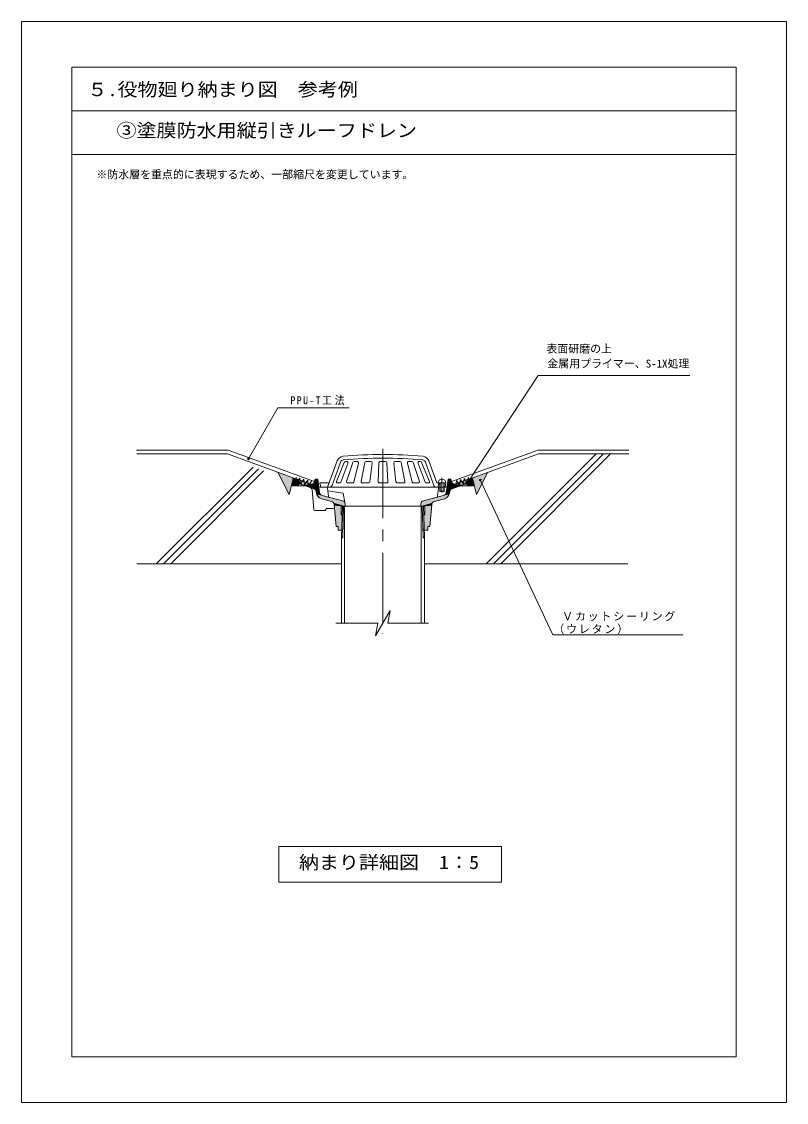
# Model space of a CAD drawing. Units: millimetres, scale not verified. Extents: x -505 to 545, y -737 to 748.
import ezdxf
from ezdxf.enums import TextEntityAlignment as Align

# ---------------------------------------------------------------- set-up
doc = ezdxf.new("R2010")
doc.units = ezdxf.units.MM
doc.header["$LTSCALE"] = 5
doc.header["$PDMODE"] = 32
doc.header["$PDSIZE"] = 2.5
for name, pattern in [('CHAIN1', [8, 5, -1, 1, -1]), ('USER13', [20.32254, 0.00254, -5.08, 10.16, -5.08]), ('USER6', [28.575, 19.05, -3.175, 3.175, -3.175])]:
    doc.linetypes.add(name, pattern=pattern)
for name, color, linetype, lineweight in [('0-1_WAKU', 6, 'Continuous', 18), ('0-2_KUTAI', 2, 'Continuous', 18), ('0-4_0-0', 4, 'Continuous', 18), ('0-6_0-2', 4, 'Continuous', 18), ('0-7_0-3', 4, 'Continuous', 18), ('0-8_0-4', 4, 'Continuous', 18), ('0-A_0-A', 6, 'Continuous', 18)]:
    doc.layers.add(name, color=color, linetype=linetype, lineweight=lineweight)
doc.styles.add('ＭＳ ゴシック', font='')
doc.styles.get('ＭＳ ゴシック').set_extended_font_data('MS Gothic')

msp = doc.modelspace()

# ---------------------------------------------------------------- linework, layer by layer
at = {"layer": '0-1_WAKU'}
for p, q in [((-436.285, 685.928), (-436.285, -674.072)), ((476.215, 685.928), (-436.285, 685.928)), ((476.215, 685.928), (476.215, -674.072)), ((476.215, -674.072), (-436.285, -674.072))]:
    msp.add_line(p, q, dxfattribs=at)
at = {"layer": '0-2_KUTAI', "color": 4}
for p, q in [((109.846, 118.852), (204.049, 262.187)), ((204.172, 262.374), (412.585, 262.374)), ((217.74, 262.374), (218.523, 262.374)), ((218.444, 262.374), (218.523, 262.374)), ((-193.714, 147.718), (-153.147, 217.982)), ((-153.147, 217.982), (-55.468, 217.982)), ((207.782, 154.508), (328.844, 154.508)), ((-132.012, 121.648), (-133.524, 114.595)), ((-128.196, 122.481), (-127.351, 115.008)), ((-127.351, 115.008), (-122.883, 121.058)), ((-122.883, 121.058), (-122.039, 113.584)), ((-122.039, 113.584), (-117.571, 119.634)), ((-117.571, 119.634), (-116.726, 112.161)), ((97.252, 119.24), (96.407, 111.767)), ((101.72, 113.191), (97.252, 119.24)), ((102.565, 120.664), (101.72, 113.191)), ((107.033, 114.614), (102.565, 120.664)), ((107.877, 122.087), (107.033, 114.614)), ((112.345, 116.038), (107.877, 122.087)), ((114.002, 121.689), (115.502, 114.689)), ((-116.726, 112.161), (-112.258, 118.211)), ((-112.258, 118.211), (-111.409, 110.697)), ((-111.409, 110.697), (-106.915, 116.782)), ((91.939, 117.817), (91.095, 110.344)), ((96.407, 111.767), (91.939, 117.817)), ((224.52, -94.105), (124.688, 118.601)), ((224.52, -94.105), (402.724, -94.105))]:
    msp.add_line(p, q, dxfattribs=at)
at = {"layer": '0-2_KUTAI'}
for p, q in [((-268.167, 159.509), (-347.091, 159.509)), ((-225.58, 154.508), (-346.642, 154.508)), ((-124.845, 119.039), (-222.292, 154.508)), ((-221.41, 159.507), (-102.907, 116.374)), ((107.047, 119.039), (204.494, 154.508)), ((90.539, 113.03), (108.601, 119.605))]:
    msp.add_line(p, q, dxfattribs=at)
at = {"layer": '0-2_KUTAI', "color": 4, "linetype": 'USER6'}
msp.add_line((-8.899, 161.489), (-8.899, -92.908), dxfattribs=at)
at = {"layer": '0-2_KUTAI', "color": 7}
for p, q in [((92.1, 113.599), (108.601, 119.605)), ((108.601, 119.605), (114.601, 119.605)), ((119.509, 98.861), (135.272, 129.313)), ((85.352, 115.597), (87.396, 113.204)), ((85.352, 115.597), (87.396, 113.204)), ((87.396, 113.204), (90.539, 113.03)), ((87.396, 113.204), (90.539, 113.03)), ((90.539, 113.03), (92.1, 113.599)), ((115.05, 116.795), (119.509, 98.861)), ((-66.049, 3.605), (-346.642, 3.605)), ((48.251, 3.605), (327.415, 3.605))]:
    msp.add_line(p, q, dxfattribs=at)
at = {"layer": '0-2_KUTAI', "color": 3, "linetype": 'USER13'}
msp.add_line((108.601, 119.605), (114.601, 119.605), dxfattribs=at)
at = {"layer": '0-2_KUTAI', "color": 4}
for points in [[(212.936, 262.374), (217.383, 262.374), (218.444, 262.374)], [(114.601, 119.605), (116.101, 112.605), (115.101, 110.605)]]:
    msp.add_lwpolyline(points, dxfattribs=at)
at = {"layer": '0-2_KUTAI', "color": 7}
for points in [[(-133.073, 116.7), (-137.531, 98.766), (-153.407, 129.435)], [(90.539, 113.03), (108.601, 119.605), (114.601, 119.605)]]:
    msp.add_lwpolyline(points, dxfattribs=at)
at = {"layer": '0-2_KUTAI', "color": 3, "linetype": 'USER13'}
for points in [[(90.539, 113.03), (108.601, 119.605), (114.601, 119.605)], [(87.396, 113.204), (90.539, 113.03), (92.1, 113.599)]]:
    msp.add_lwpolyline(points, dxfattribs=at)
at = {"layer": '0-2_KUTAI', "color": 4}
msp.add_lwpolyline([(-152.065, -384.771), (153.96, -384.771), (153.96, -433.998), (-152.065, -433.998)], close=True, dxfattribs=at)
msp.add_arc((104.385, 106.896), 6, 38.17754, 109.99993, dxfattribs=at)
for p in [(-193.714, 147.718), (109.846, 118.852), (124.688, 118.601)]:
    msp.add_point(p, dxfattribs=at)
at = {"layer": '0-2_KUTAI', "color": 3}
for points in [[(-153.407, 129.435), (-137.531, 98.766), (-132.012, 121.648)], [(114.025, 121.579), (119.509, 98.861), (135.272, 129.313)]]:
    msp.add_solid(points, dxfattribs=at)
at = {"layer": '0-2_KUTAI'}
for points in [[(-133.899, 112.605), (-132.899, 110.605), (-132.399, 119.605), (-126.078, 119.488)], [(-132.899, 110.605), (-126.899, 110.605), (-126.078, 119.488)], [(-126.066, 119.504), (-126.899, 110.605), (-123.937, 112.889)], [(-118.67, 111.948), (-106.483, 112.896), (-126.066, 119.504)], [(-126.066, 119.504), (-123.937, 112.889), (-122.996, 113.077)], [(-126.066, 119.504), (-122.996, 113.077), (-118.67, 111.948)], [(-103.81, 106.594), (-98.399, 119.605), (-101.899, 119.605)], [(-103.81, 106.594), (-101.899, 119.605), (-102.907, 116.374)], [(-98.399, 119.605), (-103.81, 106.594), (-102.137, 105.572)], [(-98.399, 119.605), (-102.137, 105.572), (-100.811, 103.935)], [(-98.399, 119.605), (-100.811, 103.935), (-100.499, 101.596)], [(-100.499, 101.596), (-95.857, 101.386), (-98.399, 119.605)], [(82.702, 101.596), (78.059, 101.386), (80.601, 119.605)], [(86.012, 106.594), (80.601, 119.605), (84.101, 119.605)], [(80.601, 119.605), (86.012, 106.594), (84.339, 105.572)], [(80.601, 119.605), (84.339, 105.572), (83.013, 103.935)], [(80.601, 119.605), (83.013, 103.935), (82.702, 101.596)], [(86.012, 106.594), (84.101, 119.605), (85.109, 116.374)], [(100.873, 111.948), (88.685, 112.896), (108.268, 119.504)], [(108.268, 119.504), (105.198, 113.077), (100.873, 111.948)], [(108.268, 119.504), (106.139, 112.889), (105.198, 113.077)], [(108.268, 119.504), (109.101, 110.605), (106.139, 112.889)], [(116.101, 112.605), (115.101, 110.605), (114.601, 119.605), (108.28, 119.488)], [(115.101, 110.605), (109.101, 110.605), (108.28, 119.488)], [(-118.67, 111.948), (-114.829, 110.605), (-106.483, 112.896)], [(-103.81, 106.594), (-104.954, 113.333), (-114.829, 110.605)], [(-103.81, 106.594), (-104.164, 113.934), (-104.954, 113.333)], [(-103.81, 106.594), (-103.384, 114.908), (-104.164, 113.934)], [(-103.81, 106.594), (-102.907, 116.374), (-103.131, 115.707)], [(-103.81, 106.594), (-103.131, 115.707), (-103.384, 114.908)], [(86.012, 106.594), (85.109, 116.374), (85.333, 115.707)], [(86.012, 106.594), (85.333, 115.707), (85.586, 114.908)], [(86.012, 106.594), (85.586, 114.908), (86.366, 113.934)], [(86.012, 106.594), (86.366, 113.934), (87.156, 113.333)], [(86.012, 106.594), (87.156, 113.333), (97.031, 110.605)], [(100.873, 111.948), (97.031, 110.605), (88.685, 112.896)], [(-100.499, 101.596), (-99.876, 98.789), (-95.857, 101.386)], [(-99.829, 98.82), (-95.198, 99.491), (-95.857, 101.386)], [(-99.829, 98.82), (-94.262, 98.4), (-95.198, 99.491)], [(-99.829, 98.82), (-98.706, 96.762), (-97.225, 94.969)], [(-99.829, 98.82), (-97.225, 94.969), (-95.432, 93.8)], [(-99.829, 98.82), (-95.432, 93.8), (-93.873, 93.176)], [(-99.829, 98.82), (-93.873, 93.176), (-79.518, 89.191)], [(-99.829, 98.82), (-79.518, 89.191), (-62.656, 89.331)], [(-99.829, 98.82), (-62.656, 89.331), (-92.199, 97.247)], [(-99.829, 98.82), (-92.199, 97.247), (-94.262, 98.4)], [(-60.399, 82.605), (-62.656, 89.331), (-79.519, 89.191)], [(-60.399, 82.605), (-79.519, 89.191), (-76.721, 87.251)], [(-60.399, 82.605), (-62.376, 88.81), (-62.656, 89.331)], [(42.601, 82.605), (44.578, 88.81), (44.858, 89.331)], [(42.601, 82.605), (44.858, 89.331), (61.721, 89.191)], [(42.601, 82.605), (61.721, 89.191), (58.923, 87.251)], [(82.031, 98.82), (61.721, 89.191), (44.858, 89.331)], [(82.031, 98.82), (44.858, 89.331), (74.401, 97.247)], [(82.031, 98.82), (76.075, 93.176), (61.721, 89.191)], [(82.031, 98.82), (74.401, 97.247), (76.465, 98.4)], [(82.031, 98.82), (77.634, 93.8), (76.075, 93.176)], [(82.031, 98.82), (76.465, 98.4), (77.4, 99.491)], [(82.031, 98.82), (77.4, 99.491), (78.059, 101.386)], [(82.031, 98.82), (79.427, 94.969), (77.634, 93.8)], [(82.702, 101.596), (82.078, 98.789), (78.059, 101.386)], [(82.031, 98.82), (80.908, 96.762), (79.427, 94.969)], [(-60.399, 82.605), (-76.721, 87.251), (-75.785, 83.353)], [(-75.785, 83.353), (-73.316, 54.605), (-70.399, 54.605)], [(-66.399, 82.605), (-60.399, 82.605), (-75.785, 83.353)], [(-66.399, 82.605), (-75.785, 83.353), (-70.399, 54.605)], [(-70.399, 49.605), (-66.399, 70.605), (-66.399, 82.605)], [(-70.399, 54.605), (-70.399, 49.605), (-66.399, 82.605)], [(-60.399, 82.605), (-61.198, 87.708), (-62.376, 88.81)], [(42.601, 82.605), (43.4, 87.708), (44.578, 88.81)], [(42.601, 82.605), (58.923, 87.251), (57.987, 83.353)], [(48.601, 82.605), (42.601, 82.605), (57.987, 83.353)], [(48.601, 82.605), (57.987, 83.353), (52.601, 54.605)], [(52.601, 49.605), (48.601, 70.605), (48.601, 82.605)], [(52.601, 54.605), (52.601, 49.605), (48.601, 82.605)], [(57.987, 83.353), (55.518, 54.605), (52.601, 54.605)], [(-70.399, 49.605), (-65.43, 49.605), (-64.774, 70.605)], [(-70.399, 49.605), (-64.774, 70.605), (-66.399, 70.605)], [(52.601, 49.605), (47.632, 49.605), (46.976, 70.605)], [(52.601, 49.605), (46.976, 70.605), (48.601, 70.605)]]:
    msp.add_solid(points, dxfattribs=at)
at = {"layer": '0-4_0-0'}
for p, q in [((-126.399, 119.605), (-132.399, 119.605)), ((-103.15, 115.597), (-101.899, 119.605)), ((-101.899, 119.605), (-98.399, 119.605)), ((-95.857, 101.386), (-98.399, 119.605)), ((78.059, 101.386), (80.601, 119.605)), ((80.601, 119.605), (84.101, 119.605)), ((85.352, 115.597), (84.101, 119.605)), ((90.539, 113.03), (108.601, 119.605)), ((108.601, 119.605), (114.601, 119.605)), ((-133.899, 112.605), (-132.899, 110.605)), ((-114.829, 110.605), (-132.899, 110.605)), ((-103.81, 106.594), (-120.13, 112.534)), ((-104.01, 77.984), (-106.192, 104.978)), ((-95.124, 108.605), (-92.759, 108.605)), ((-88.039, 108.605), (-86.696, 108.605)), ((-83.589, 96.192), (-85.212, 107.321)), ((65.791, 96.192), (67.414, 107.321)), ((77.326, 108.605), (68.898, 108.605)), ((86.012, 106.594), (102.332, 112.534)), ((97.031, 110.605), (115.101, 110.605)), ((-100.568, 102.587), (-100.317, 100.785)), ((-79.518, 89.191), (-93.348, 92.897)), ((-92.199, 97.247), (-62.656, 89.331)), ((-84.67, 103.605), (-63.399, 100.605)), ((-61.198, 87.709), (-63.399, 100.605)), ((74.401, 97.247), (44.858, 89.331)), ((61.721, 89.191), (75.55, 92.897)), ((82.77, 102.587), (82.519, 100.785)), ((-88.98, 76.605), (-102.515, 76.605)), ((-87.241, 78.579), (-87.557, 77.63)), ((-85.818, 79.605), (-78.159, 79.605)), ((-75.83, 84.776), (-73.316, 54.605)), ((-66.399, 82.605), (48.601, 82.605)), ((-66.399, 82.605), (-66.399, 70.605)), ((-61.198, 87.709), (-60.399, 82.605)), ((43.4, 87.709), (42.601, 82.605)), ((48.601, 82.605), (48.601, 70.605)), ((58.032, 84.776), (55.518, 54.605)), ((-64.774, 70.605), (-66.399, 70.605)), ((45.476, 70.605), (48.601, 70.605)), ((-70.399, 54.605), (-73.316, 54.605)), ((-70.399, 54.605), (-70.399, 49.605)), ((-65.43, 49.605), (-70.399, 49.605)), ((-65.43, 49.605), (-63.882, 51.153)), ((47.632, 49.605), (46.084, 51.153)), ((47.632, 49.605), (52.601, 49.605)), ((52.601, 54.605), (55.518, 54.605)), ((52.601, 54.605), (52.601, 49.605))]:
    msp.add_line(p, q, dxfattribs=at)
at = {"layer": '0-4_0-0', "color": 2}
msp.add_line((-108.336, 113.03), (-126.399, 119.605), dxfattribs=at)
at = {"layer": '0-4_0-0'}
for centre, radius, start, end in [((-122.182, 106.896), 6, 70.00006, 141.82246), ((-110.179, 104.656), 4, 4.62077, 69.99982), ((-105.52, 101.896), 5, 7.94341, 69.99994), ((-95.124, 110.605), 2, 187.94343, 270), ((-86.696, 107.105), 1.5, 8.29672, 90), ((68.898, 107.105), 1.5, 90, 171.70327), ((77.326, 110.605), 2, 270, 352.05656), ((87.722, 101.896), 5, 110.00006, 172.05659), ((-90.905, 102.077), 9.5, 187.94343, 255.0001), ((-90.905, 102.077), 5, 187.94343, 255.0001), ((-81.61, 96.48), 2, 188.29685, 255.0005), ((-80.813, 84.361), 5, 4.76364, 74.99983), ((-63.174, 87.399), 2, 8.89478, 75.0006), ((45.376, 87.399), 2, 104.9994, 171.10522), ((63.015, 84.361), 5, 105.00016, 175.23635), ((63.812, 96.48), 2, 284.99949, 351.70314), ((73.107, 102.077), 5, 284.99989, 352.05656), ((73.107, 102.077), 9.5, 284.99989, 352.05656), ((-102.515, 78.105), 1.5, 184.6211, 270), ((-88.98, 78.105), 1.5, 270, 341.56504), ((-85.818, 78.105), 1.5, 90, 161.5646), ((-78.159, 76.605), 3, 4.7636, 90)]:
    msp.add_arc(centre, radius, start, end, dxfattribs=at)
at = {"layer": '0-4_0-0', "color": 2}
for centre, start, end in [((-106.968, 116.789), 250.00015, 342.66098), ((89.17, 116.789), 197.33901, 289.99984)]:
    msp.add_arc(centre, 4, start, end, dxfattribs=at)
at = {"layer": '0-6_0-2'}
for p, q in [((-85.083, 108.605), (-71.852, 144.957)), ((-78.804, 111.237), (-67.153, 143.247)), ((-72.814, 116.678), (-61.974, 142.869)), ((-66.665, 115.583), (-57.072, 141.408)), ((-60.126, 144.105), (-58.947, 144.105)), ((-58.963, 116.567), (-50.491, 142.721)), ((-49.129, 115.729), (-42.429, 141.603)), ((-48.588, 144.105), (-44.366, 144.105)), ((-39.063, 116.392), (-33.975, 142.487)), ((-32.012, 144.105), (-25.77, 144.105)), ((-26.771, 115.933), (-23.783, 141.876)), ((-15.477, 116.168), (-14.372, 142.189)), ((-12.374, 144.105), (-5.424, 144.105)), ((-2.321, 116.168), (-3.426, 142.189)), ((8.974, 115.933), (5.985, 141.876)), ((14.214, 144.105), (7.972, 144.105)), ((21.265, 116.392), (16.177, 142.487)), ((31.331, 115.729), (24.631, 141.603)), ((30.79, 144.105), (26.568, 144.105)), ((41.165, 116.567), (32.693, 142.721)), ((48.867, 115.583), (39.275, 141.408)), ((42.328, 144.105), (41.149, 144.105)), ((55.016, 116.678), (44.176, 142.869)), ((61.006, 111.237), (49.355, 143.247)), ((65.101, 114.605), (54.054, 144.957)), ((-95.399, 114.605), (-94.399, 108.605)), ((-95.399, 114.605), (-82.899, 114.605)), ((-94.399, 108.605), (69.101, 108.605)), ((-68.071, 114.605), (-71.428, 114.605)), ((-57.536, 114.605), (-50.581, 114.605)), ((-37.591, 114.605), (-28.262, 114.605)), ((-13.978, 114.605), (-3.82, 114.605)), ((19.793, 114.605), (10.464, 114.605)), ((39.739, 114.605), (32.783, 114.605)), ((50.273, 114.605), (53.63, 114.605)), ((77.601, 114.605), (65.101, 114.605)), ((68.101, 114.605), (66.601, 108.605)), ((69.101, 103.105), (69.101, 114.605)), ((69.601, 102.605), (69.601, 114.605)), ((74.601, 102.605), (74.601, 114.605)), ((75.101, 103.105), (75.101, 114.605)), ((77.601, 114.605), (76.651, 108.905)), ((69.101, 103.105), (75.101, 103.105)), ((69.601, 102.605), (69.101, 103.105)), ((69.601, 102.605), (74.601, 102.605)), ((75.101, 103.105), (74.601, 102.605))]:
    msp.add_line(p, q, dxfattribs=at)
at = {"layer": '0-6_0-2', "linetype": 'CHAIN1'}
msp.add_line((72.101, 101.197), (72.101, 121.748), dxfattribs=at)
at = {"layer": '0-6_0-2'}
for centre, radius, start, end in [((-62.924, 141.708), 9.5, 95.85347, 160), ((-8.899, -465.995), 619.6, 84.91969, 95.08031), ((-8.899, -465.995), 614.6, 84.91969, 95.08031), ((45.127, 141.708), 9.5, 20, 84.14653), ((-62.924, 141.708), 4.5, 96.49451, 159.99998), ((-60.126, 142.105), 2, 90, 157.51655), ((-58.947, 142.105), 2, 339.62384, 90), ((-48.588, 142.105), 2, 90, 162.04963), ((-44.366, 142.105), 2, 345.48388, 90), ((-32.012, 142.105), 2, 90, 168.96778), ((-25.77, 142.105), 2, 353.42996, 90), ((-12.374, 142.105), 2, 90, 177.5691), ((-5.424, 142.105), 2, 2.43089, 90), ((7.972, 142.105), 2, 90, 186.57003), ((14.214, 142.105), 2, 11.03221, 90), ((26.568, 142.105), 2, 90, 194.51611), ((30.79, 142.105), 2, 17.95036, 90), ((41.149, 142.105), 2, 90, 200.37615), ((42.328, 142.105), 2, 22.48344, 90), ((45.127, 141.708), 4.5, 20.00002, 83.50549), ((72.101, 114.605), 5.25, 0.00018, 180), ((-82.563, 112.605), 4, 270, 340.00009), ((-71.428, 116.105), 1.5, 157.51622, 270), ((-68.071, 116.105), 1.5, 270, 339.62402), ((-57.536, 116.105), 1.5, 162.04969, 270), ((-50.581, 116.105), 1.5, 270, 345.48408), ((-37.591, 116.105), 1.5, 168.96755, 270), ((-28.262, 116.105), 1.5, 270, 353.43041), ((-13.978, 116.105), 1.5, 177.56842, 270.00134), ((-3.82, 116.105), 1.5, 269.99865, 2.43158), ((10.464, 116.105), 1.5, 186.56958, 270), ((19.793, 116.105), 1.5, 270, 11.03244), ((32.783, 116.105), 1.5, 194.51591, 270), ((39.739, 116.105), 1.5, 270, 17.9503), ((50.273, 116.105), 1.5, 200.37597, 270), ((53.63, 116.105), 1.5, 270, 22.48378), ((64.765, 112.605), 4, 199.9999, 270)]:
    msp.add_arc(centre, radius, start, end, dxfattribs=at)
at = {"layer": '0-7_0-3'}
for p, q in [((-64.399, 82.605), (-65.724, 40.205)), ((-64.399, 82.605), (46.601, 82.605)), ((-62.899, 82.605), (-64.224, 40.205)), ((-61.549, 82.605), (-61.549, -78.141)), ((43.751, 82.605), (43.751, -78.141)), ((45.101, 82.605), (46.426, 40.205)), ((46.601, 82.605), (47.926, 40.205)), ((-64.224, 40.205), (-66.049, 38.38)), ((-65.724, 40.205), (-66.049, 38.38)), ((-66.049, 38.38), (-66.049, -78.141)), ((-65.724, 40.205), (-64.224, 40.205)), ((47.926, 40.205), (46.426, 40.205)), ((46.426, 40.205), (48.251, 38.38)), ((0.956, -60.925), (-2.098, -78.245)), ((-15.971, -78.141), (-73.647, -78.141)), ((53.78, -78.141), (-2.079, -78.141))]:
    msp.add_line(p, q, dxfattribs=at)
for points in [[(47.926, 40.205), (48.251, 38.38), (48.251, -78.141)], [(-15.989, -78.245), (-19.043, -95.565), (0.956, -60.925)]]:
    msp.add_lwpolyline(points, dxfattribs=at)
at = {"layer": '0-8_0-4', "color": 2}
for p, q in [((-222.292, 154.508), (-346.642, 154.508)), ((-221.41, 159.508), (-268.167, 159.509)), ((202.783, 159.207), (85.297, 116.443)), ((203.612, 159.508), (328.844, 159.508)), ((204.494, 154.508), (328.844, 154.508))]:
    msp.add_line(p, q, dxfattribs=at)
at = {"layer": '0-8_0-4'}
for p, q in [((132.893, 3.605), (283.797, 154.508)), ((293.696, 154.508), (142.792, 3.605)), ((152.691, 3.605), (303.595, 154.508)), ((-320.091, 3.605), (-187.26, 136.436)), ((-180.002, 133.795), (-310.192, 3.605)), ((-300.294, 3.605), (-172.745, 131.153))]:
    msp.add_line(p, q, dxfattribs=at)
at = {"layer": '0-A_0-A'}
for p, q in [((-436.285, 685.928), (-436.285, -674.072)), ((476.215, 685.928), (-436.285, 685.928)), ((476.215, 685.928), (476.215, -674.072)), ((476.215, 625.928), (-436.285, 625.928)), ((476.215, 565.928), (-436.285, 565.928)), ((476.215, -674.072), (-436.285, -674.072))]:
    msp.add_line(p, q, dxfattribs=at)
at = {"layer": '0-A_0-A', "color": 7}
msp.add_lwpolyline([(-505.035, -736.572), (544.965, -736.572), (544.965, 748.428), (-505.035, 748.428)], close=True, dxfattribs=at)

# ---------------------------------------------------------------- texts
at = {"layer": '0-2_KUTAI', "color": 7, "style": 'ＭＳ ゴシック', "width": 1.1}
for s, p in [('５.役物廻り納まり図\u3000参考例', (-414.671, 640.564)), ('③塗膜防水用縦引きルーフドレン', (-374.803, 584.252)), ('納まり詳細図\u30001：5', (-124.415, -421.453))]:
    msp.add_text(s, height=18.33, dxfattribs=at).set_placement(p, align=Align.BOTTOM_LEFT)
at = {"layer": '0-2_KUTAI', "color": 7, "style": 'ＭＳ ゴシック'}
for s, p in [('表面研磨の上', (215.546, 290.18)), ('金属用プライマー、S-1X処理', (216.807, 269.721))]:
    msp.add_text(s, height=11, dxfattribs=at).set_placement(p, align=Align.BOTTOM_LEFT)
at = {"layer": '0-2_KUTAI', "color": 7, "char_height": 11, "attachment_point": 7, "style": 'ＭＳ ゴシック'}
for s, insert in [('\\T1.29;\\W0.9;PPU-T工法', (-136.046, 221.323)), ('\\T1.17;Ｖカットシーリング', (237.084, -75.385)), ('\\T1.17;（ウレタン）', (224.967, -93.241))]:
    msp.add_mtext(s, dxfattribs=dict(at, insert=insert))
at = {"layer": '0-A_0-A', "color": 7, "style": 'ＭＳ ゴシック'}
msp.add_text('※防水層を重点的に表現するため、一部縮尺を変更しています。', height=11, dxfattribs=at).set_placement((-402.342, 529.604), align=Align.BOTTOM_LEFT)

doc.saveas('drawing.dxf')
